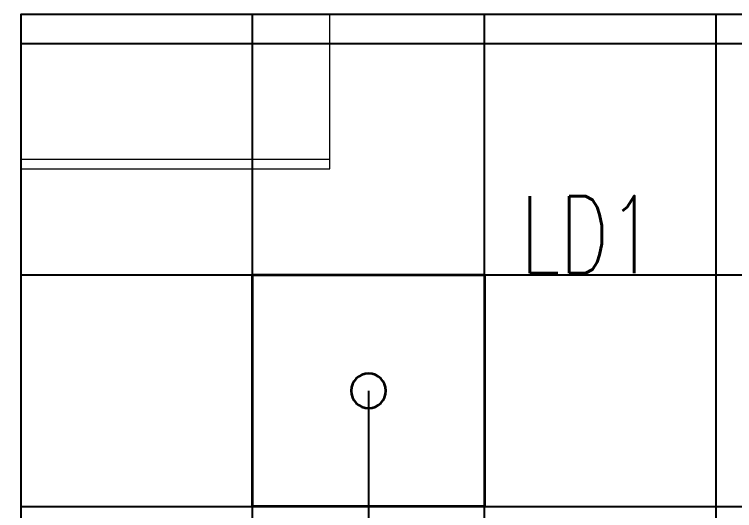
# Model space of a CAD drawing. Extents: x -12260 to 57327, y -29287 to 19916.
# Drawn here: x 39459 to 41323, y 4150 to 5435 of the extents above; entities that cross this region are included whole.
import ezdxf
from ezdxf.enums import TextEntityAlignment as Align

# ---------------------------------------------------------------- set-up
doc = ezdxf.new("R2010")
doc.units = 0
doc.header["$LTSCALE"] = 0.25
doc.linetypes.add('DASHDOT', pattern=[25.4, 12.7, -6.35, 0, -6.35])
doc.layers.add('01-First Floor$0$FALSE CEILING', color=251, linetype='Continuous')
for name, color, linetype, lineweight in [('01-First Floor$0$LOADING', 253, 'Continuous', 5), ('01-First Floor$0$Walls', 251, 'Continuous', 5), ('E-DIM', 6, 'Continuous', 18), ('E-LITE-CIRC-NUMB', 6, 'Continuous', 25), ('E-LITE-CLNG', 150, 'Continuous', 35), ('E-LITE-CLNG-CNDT', 6, 'DASHDOT', 35), ('E-LITE-CTRL', 6, 'Continuous', 25), ('E-LITE-IDEN', 6, 'Continuous', 25)]:
    doc.layers.add(name, color=color, linetype=linetype, lineweight=lineweight)
doc.styles.add('DC_SIMPLEX', font='SIMPLEX.shx', dxfattribs={"width": 0.7})
doc.styles.get("Standard").update_dxf_attribs({"font": 'romans.shx'})
doc.dimstyles.get("Standard").update_dxf_attribs({"dimtxt": 150, "dimasz": 150, "dimexe": 0.18, "dimexo": 0.0625, "dimgap": 0.09, "dimtad": 0, "dimtih": 1, "dimtoh": 1, "dimdec": 0, "dimlfac": 0.1, "dimzin": 0, "dimdsep": 46, "dimtxsty": 'Standard', "dimcen": 0.09, "dimclrd": 6, "dimadec": 0, "dimazin": 0, "dimtfac": 1, "dimtdec": 0, "dimtofl": 0, "dimtmove": 0, "dimatfit": 3, "dimfxl": 1, "dimtolj": 1, "dimtzin": 0, "dimarcsym": 0})

# ---------------------------------------------------------------- blocks, each defined once
blk = doc.blocks.new('01-First Floor$0$GF21027-P')
at = {"layer": '01-First Floor$0$LOADING'}
for p, q in [((0.4, 0.4), (-0.4, 0.4)), ((-0.4, 0.4), (-0.4, 0)), ((0.4, 0), (0.4, 0.4)), ((-0.4, 0.025), (0.4, 0.025)), ((-0.4, 0), (0.4, 0))]:
    blk.add_line(p, q, dxfattribs=at)
blk = doc.blocks.new('01-First Floor')
at = {"layer": '01-First Floor$0$FALSE CEILING', "linetype": 'Continuous'}
for p, q in [((40076, 2360), (40076, 5435)), ((40676, 2360), (40676, 5435)), ((41276, 2360), (41276, 5435)), ((39476, 5360), (43476, 5360)), ((39476, 4760), (43476, 4760)), ((39476, 4160), (43476, 4160))]:
    blk.add_line(p, q, dxfattribs=at)
at = {"layer": '01-First Floor$0$FALSE CEILING'}
blk.add_lwpolyline([(39476, 2360), (43476, 2360), (43476, 5435), (39476, 5435)], close=True, dxfattribs=at)
at = {"layer": '01-First Floor$0$Walls'}
for p, q in [((43476, 5435), (39476, 5435)), ((39476, 5435), (39476, 2360))]:
    blk.add_line(p, q, dxfattribs=at)
at = {"layer": '01-First Floor$0$LOADING', "color": 1, "xscale": 1000, "yscale": 1000, "zscale": 1000, "rotation": 2.091175133064225e-08}
blk.add_blockref('01-First Floor$0$GF21027-P', (39876, 5035, -0.1), dxfattribs=at)
blk = doc.blocks.new('*U16')
blk.add_lwpolyline([(-300, 300), (-300, -300), (300, -300), (300, 300)], close=True)
blk.add_circle((0, 0), 45)
at = {"layer": 'E-LITE-CIRC-NUMB', "style": 'DC_SIMPLEX', "width": 0.7, "flags": 8}
blk.add_attdef('CIRCUIT', text='', height=200, rotation=0, dxfattribs=at).set_placement((-473.9, 300), align=Align.RIGHT)
at = {"layer": 'E-LITE-CTRL', "style": 'DC_SIMPLEX', "width": 0.7, "flags": 8}
blk.add_attdef('CONTROL', (1118.9, -935), '', height=200, rotation=360, dxfattribs=at)
at = {"layer": 'E-LITE-IDEN', "style": 'DC_SIMPLEX', "width": 0.7, "flags": 8}
blk.add_attdef('TYPE', (460.4, 457.6), '', height=200, rotation=360, dxfattribs=at)
blk = doc.blocks.new('*D254')
at = {"layer": 'Defpoints', "color": 0}
for p in [(38676, 4460), (40376.1, 4460), (40376.1, 3995.2)]:
    blk.add_point(p, dxfattribs=at)
at = {"layer": 'E-DIM', "color": 0, "lineweight": -2, "transparency": 16777216}
for p, q in [((38676, 4459.9), (38676, 3995)), ((40376.1, 4459.9), (40376.1, 3995))]:
    blk.add_line(p, q, dxfattribs=at)
at = {"layer": 'E-DIM', "color": 6, "lineweight": -2, "transparency": 16777216}
for p, q in [((38826, 3995.2), (39343.8, 3995.2)), ((40226.1, 3995.2), (39708.3, 3995.2))]:
    blk.add_line(p, q, dxfattribs=at)
at = {"layer": 'E-DIM', "color": 6, "transparency": 16777216}
for points in [[(38826, 4020.2), (38826, 3970.2), (38676, 3995.2)], [(40226.1, 4020.2), (40226.1, 3970.2), (40376.1, 3995.2)]]:
    blk.add_solid(points, dxfattribs=at)
at = {"layer": 'E-DIM', "color": 7, "transparency": 16777216, "insert": (39526, 3995.2), "char_height": 150, "attachment_point": 5}
blk.add_mtext('\\A1;170', dxfattribs=at)

msp = doc.modelspace()

# ---------------------------------------------------------------- block references
at = {"layer": 'E-LITE-CLNG'}
ref = msp.add_blockref('*U16', (40376.1, 4460), dxfattribs=dict(at, xscale=-1))
ref.add_attrib('TYPE', 'LD1', (40769.6, 4764.5), dxfattribs={"layer": 'E-LITE-IDEN', "height": 200, "rotation": 0, "style": 'DC_SIMPLEX', "width": 0.7, "flags": 8})
at = {"layer": 'E-LITE-CLNG-CNDT'}
msp.add_blockref('01-First Floor', (0, 0), dxfattribs=at)

# ---------------------------------------------------------------- dimensions: what is measured, and where the dimension line sits
at = {"layer": 'E-DIM'}
dim = msp.add_linear_dim(base=(40376.1, 3995.2), p1=(38676, 4460), p2=(40376.1, 4460), dimstyle='Standard', override={"dimclrt": 7}, dxfattribs=at)
dim.commit()
dim.dimension.update_dxf_attribs({"geometry": '*D254', "text_midpoint": (39526, 3995.2)})

doc.saveas('drawing.dxf')
